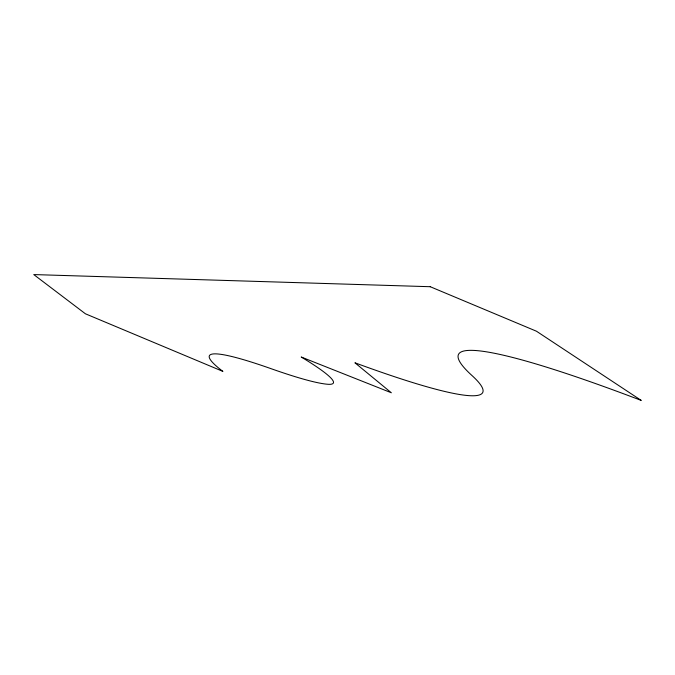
<?xml version="1.0" encoding="UTF-8"?>
<svg xmlns="http://www.w3.org/2000/svg" width="675" height="675" viewBox="0 0 675 675"><rect width="100%" height="100%" fill="white"/><g stroke="black" fill="none" stroke-linecap="round" stroke-linejoin="round"><path stroke-width="1.01" d="M430.237 286.715L33.75 274.573L85.421 313.791L222.902 371.402A222.868 20.976 25.1 0 1 271.662 368.887A237.153 22.317 25.1 0 0 328.514 384.32A157.84 14.85 25.1 0 0 301.219 357.016L391.348 392.774L354.923 362.787A393.652 37.049 25.1 0 0 472.095 375.637A486.059 45.74 25.1 0 1 641.25 400.427L536.448 331.214L430.237 286.715"/></g></svg>
